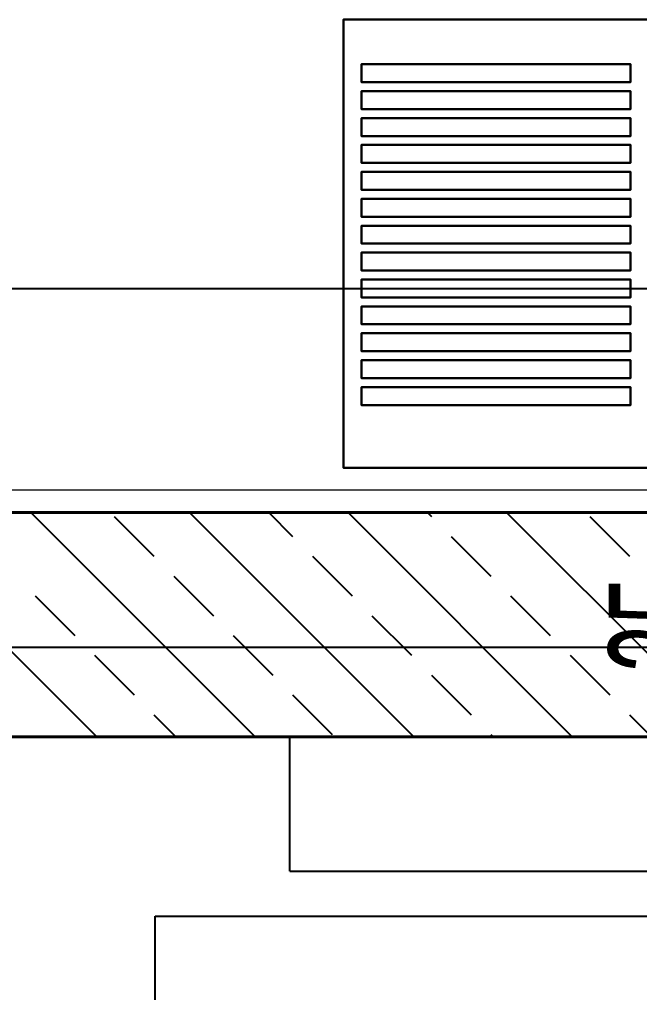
# Model space of a CAD drawing. Header units: inches. Extents: x -7543 to -822, y 102837 to 190349.
# Drawn here: x -831.61291 to -831.59908, y 102836.99773 to 102837.01943 of the extents above; entities that cross this region are included whole.
import ezdxf

# ---------------------------------------------------------------- set-up
doc = ezdxf.new("R2010")
doc.units = ezdxf.units.IN
doc.header["$MEASUREMENT"] = 0
doc.linetypes.add('DASHDOTX2', pattern=[2, 1, -0.5, 0, -0.5])
doc.layers.get('Defpoints').update_dxf_attribs({"lineweight": 25})
for name, color, linetype, lineweight in [('AKS', 1, 'Continuous', 25), ('ICOL', 55, 'Continuous', 25), ('KOLON', 2, 'Continuous', 40), ('SIVA', 150, 'Continuous', 15), ('TARAMA', 8, 'Continuous', 25)]:
    doc.layers.add(name, color=color, linetype=linetype, lineweight=lineweight)
doc.layers.add('ASANSÖR', color=7, linetype='Continuous', lineweight=25, true_color=0xf6e21c)
doc.layers.add('TEFRİŞ', color=7, linetype='Continuous', lineweight=25, true_color=0x78462c)
doc.styles.add('OLCU', font='tromand.shx', dxfattribs={"width": 0.6, "height": 12})

msp = doc.modelspace()

# ---------------------------------------------------------------- linework, layer by layer
at = {"layer": 'AKS', "linetype": 'DASHDOTX2', "ltscale": 10}
for p, q in [((-831.698665, 102837.013431), (-831.328061, 102837.013431)), ((-831.698665, 102837.008431), (-831.328061, 102837.008431)), ((-831.698665, 102837.005431), (-831.328061, 102837.005431))]:
    msp.add_line(p, q, dxfattribs=at)
at = {"layer": 'ASANSÖR'}
for p, q in [((-831.606877, 102837.000431), (-831.606877, 102837.003431)), ((-831.606877, 102837.000431), (-831.589377, 102837.000431)), ((-831.609877, 102836.999431), (-831.584377, 102836.999431)), ((-831.609877, 102836.985431), (-831.609877, 102836.999431))]:
    msp.add_line(p, q, dxfattribs=at)
at = {"layer": 'Defpoints', "color": 6}
msp.add_line((-831.617878, 102837.003431), (-831.575878, 102837.003431), dxfattribs=at)
at = {"layer": 'KOLON'}
for p, q in [((-831.580877, 102837.008431), (-831.617877, 102837.008431)), ((-831.617877, 102837.003431), (-831.580877, 102837.003431))]:
    msp.add_line(p, q, dxfattribs=at)
at = {"layer": 'SIVA'}
msp.add_line((-831.581377, 102837.008931), (-831.618377, 102837.008931), dxfattribs=at)
at = {"layer": 'TARAMA'}
for p, q in [((-831.616183, 102837.008431), (-831.611183, 102837.003431)), ((-831.612648, 102837.008431), (-831.607648, 102837.003431)), ((-831.61079, 102837.008341), (-831.609907, 102837.007457)), ((-831.609112, 102837.008431), (-831.604112, 102837.003431)), ((-831.607344, 102837.008431), (-831.606813, 102837.007899)), ((-831.605577, 102837.008431), (-831.600577, 102837.003431)), ((-831.603809, 102837.008431), (-831.603719, 102837.008341)), ((-831.602041, 102837.008431), (-831.597041, 102837.003431)), ((-831.600184, 102837.008341), (-831.5993, 102837.007457)), ((-831.603277, 102837.007899), (-831.602394, 102837.007016)), ((-831.606371, 102837.007457), (-831.605487, 102837.006574)), ((-831.609465, 102837.007016), (-831.608581, 102837.006132)), ((-831.612558, 102837.006574), (-831.611674, 102837.00569)), ((-831.601952, 102837.006574), (-831.601068, 102837.00569)), ((-831.605045, 102837.006132), (-831.604161, 102837.005248)), ((-831.608139, 102837.00569), (-831.607255, 102837.004806)), ((-831.611232, 102837.005248), (-831.610348, 102837.004364)), ((-831.600626, 102837.005248), (-831.599742, 102837.004364)), ((-831.603719, 102837.004806), (-831.602835, 102837.003922)), ((-831.606813, 102837.004364), (-831.605929, 102837.00348)), ((-831.609907, 102837.003922), (-831.609415, 102837.003431)), ((-831.5993, 102837.003922), (-831.598809, 102837.003431)), ((-831.602394, 102837.00348), (-831.602344, 102837.003431))]:
    msp.add_line(p, q, dxfattribs=at)
at = {"layer": 'TEFRİŞ'}
for points in [[(-831.605677, 102837.009431, -0.000127), (-831.605677, 102837.019431, -0.000127), (-831.605677, 102837.019431), (-831.605677, 102837.009431)], [(-831.605677, 102837.019431, -0.000127), (-831.598877, 102837.019431, -0.000127), (-831.598877, 102837.019431), (-831.605677, 102837.019431)], [(-831.598877, 102837.009431), (-831.598877, 102837.019431), (-831.605677, 102837.019431), (-831.605677, 102837.009431)], [(-831.605277, 102837.018031, -0.000127), (-831.605277, 102837.018431, -0.000127), (-831.605277, 102837.018431, 0.000073), (-831.605277, 102837.018031, 0.000073)], [(-831.605277, 102837.018431, -0.000127), (-831.599277, 102837.018431, -0.000127), (-831.599277, 102837.018431, 0.000073), (-831.605277, 102837.018431, 0.000073)], [(-831.599277, 102837.018031, -0.000127), (-831.599277, 102837.018431, -0.000127), (-831.599277, 102837.018431, 0.000073), (-831.599277, 102837.018031, 0.000073)], [(-831.599277, 102837.018031, -0.000127), (-831.605277, 102837.018031, -0.000127), (-831.605277, 102837.018031, 0.000073), (-831.599277, 102837.018031, 0.000073)], [(-831.605277, 102837.017431, -0.000127), (-831.605277, 102837.017831, -0.000127), (-831.605277, 102837.017831, 0.000073), (-831.605277, 102837.017431, 0.000073)], [(-831.605277, 102837.017831, -0.000127), (-831.599277, 102837.017831, -0.000127), (-831.599277, 102837.017831, 0.000073), (-831.605277, 102837.017831, 0.000073)], [(-831.599277, 102837.017431, -0.000127), (-831.599277, 102837.017831, -0.000127), (-831.599277, 102837.017831, 0.000073), (-831.599277, 102837.017431, 0.000073)], [(-831.599277, 102837.017431, -0.000127), (-831.605277, 102837.017431, -0.000127), (-831.605277, 102837.017431, 0.000073), (-831.599277, 102837.017431, 0.000073)], [(-831.605277, 102837.016831, -0.000127), (-831.605277, 102837.017231, -0.000127), (-831.605277, 102837.017231, 0.000073), (-831.605277, 102837.016831, 0.000073)], [(-831.605277, 102837.017231, -0.000127), (-831.599277, 102837.017231, -0.000127), (-831.599277, 102837.017231, 0.000073), (-831.605277, 102837.017231, 0.000073)], [(-831.599277, 102837.016831, -0.000127), (-831.599277, 102837.017231, -0.000127), (-831.599277, 102837.017231, 0.000073), (-831.599277, 102837.016831, 0.000073)], [(-831.599277, 102837.016831, -0.000127), (-831.605277, 102837.016831, -0.000127), (-831.605277, 102837.016831, 0.000073), (-831.599277, 102837.016831, 0.000073)], [(-831.605277, 102837.016231, -0.000127), (-831.605277, 102837.016631, -0.000127), (-831.605277, 102837.016631, 0.000073), (-831.605277, 102837.016231, 0.000073)], [(-831.605277, 102837.016631, -0.000127), (-831.599277, 102837.016631, -0.000127), (-831.599277, 102837.016631, 0.000073), (-831.605277, 102837.016631, 0.000073)], [(-831.599277, 102837.016231, -0.000127), (-831.599277, 102837.016631, -0.000127), (-831.599277, 102837.016631, 0.000073), (-831.599277, 102837.016231, 0.000073)], [(-831.599277, 102837.016231, -0.000127), (-831.605277, 102837.016231, -0.000127), (-831.605277, 102837.016231, 0.000073), (-831.599277, 102837.016231, 0.000073)], [(-831.605277, 102837.015631, -0.000127), (-831.605277, 102837.016031, -0.000127), (-831.605277, 102837.016031, 0.000073), (-831.605277, 102837.015631, 0.000073)], [(-831.605277, 102837.016031, -0.000127), (-831.599277, 102837.016031, -0.000127), (-831.599277, 102837.016031, 0.000073), (-831.605277, 102837.016031, 0.000073)], [(-831.599277, 102837.015631, -0.000127), (-831.599277, 102837.016031, -0.000127), (-831.599277, 102837.016031, 0.000073), (-831.599277, 102837.015631, 0.000073)], [(-831.599277, 102837.015631, -0.000127), (-831.605277, 102837.015631, -0.000127), (-831.605277, 102837.015631, 0.000073), (-831.599277, 102837.015631, 0.000073)], [(-831.605277, 102837.015031, -0.000127), (-831.605277, 102837.015431, -0.000127), (-831.605277, 102837.015431, 0.000073), (-831.605277, 102837.015031, 0.000073)], [(-831.605277, 102837.015431, -0.000127), (-831.599277, 102837.015431, -0.000127), (-831.599277, 102837.015431, 0.000073), (-831.605277, 102837.015431, 0.000073)], [(-831.599277, 102837.015031, -0.000127), (-831.599277, 102837.015431, -0.000127), (-831.599277, 102837.015431, 0.000073), (-831.599277, 102837.015031, 0.000073)], [(-831.599277, 102837.015031, -0.000127), (-831.605277, 102837.015031, -0.000127), (-831.605277, 102837.015031, 0.000073), (-831.599277, 102837.015031, 0.000073)], [(-831.605277, 102837.014431, -0.000127), (-831.605277, 102837.014831, -0.000127), (-831.605277, 102837.014831, 0.000073), (-831.605277, 102837.014431, 0.000073)], [(-831.605277, 102837.014831, -0.000127), (-831.599277, 102837.014831, -0.000127), (-831.599277, 102837.014831, 0.000073), (-831.605277, 102837.014831, 0.000073)], [(-831.599277, 102837.014431, -0.000127), (-831.599277, 102837.014831, -0.000127), (-831.599277, 102837.014831, 0.000073), (-831.599277, 102837.014431, 0.000073)], [(-831.599277, 102837.014431, -0.000127), (-831.605277, 102837.014431, -0.000127), (-831.605277, 102837.014431, 0.000073), (-831.599277, 102837.014431, 0.000073)], [(-831.605277, 102837.013831, -0.000127), (-831.605277, 102837.014231, -0.000127), (-831.605277, 102837.014231, 0.000073), (-831.605277, 102837.013831, 0.000073)], [(-831.605277, 102837.014231, -0.000127), (-831.599277, 102837.014231, -0.000127), (-831.599277, 102837.014231, 0.000073), (-831.605277, 102837.014231, 0.000073)], [(-831.599277, 102837.013831, -0.000127), (-831.599277, 102837.014231, -0.000127), (-831.599277, 102837.014231, 0.000073), (-831.599277, 102837.013831, 0.000073)], [(-831.599277, 102837.013831, -0.000127), (-831.605277, 102837.013831, -0.000127), (-831.605277, 102837.013831, 0.000073), (-831.599277, 102837.013831, 0.000073)], [(-831.605277, 102837.013231, -0.000127), (-831.605277, 102837.013631, -0.000127), (-831.605277, 102837.013631, 0.000073), (-831.605277, 102837.013231, 0.000073)], [(-831.605277, 102837.013631, -0.000127), (-831.599277, 102837.013631, -0.000127), (-831.599277, 102837.013631, 0.000073), (-831.605277, 102837.013631, 0.000073)], [(-831.599277, 102837.013231, -0.000127), (-831.599277, 102837.013631, -0.000127), (-831.599277, 102837.013631, 0.000073), (-831.599277, 102837.013231, 0.000073)], [(-831.599277, 102837.013231, -0.000127), (-831.605277, 102837.013231, -0.000127), (-831.605277, 102837.013231, 0.000073), (-831.599277, 102837.013231, 0.000073)], [(-831.605277, 102837.012631, -0.000127), (-831.605277, 102837.013031, -0.000127), (-831.605277, 102837.013031, 0.000073), (-831.605277, 102837.012631, 0.000073)], [(-831.605277, 102837.013031, -0.000127), (-831.599277, 102837.013031, -0.000127), (-831.599277, 102837.013031, 0.000073), (-831.605277, 102837.013031, 0.000073)], [(-831.599277, 102837.012631, -0.000127), (-831.599277, 102837.013031, -0.000127), (-831.599277, 102837.013031, 0.000073), (-831.599277, 102837.012631, 0.000073)], [(-831.599277, 102837.012631, -0.000127), (-831.605277, 102837.012631, -0.000127), (-831.605277, 102837.012631, 0.000073), (-831.599277, 102837.012631, 0.000073)], [(-831.605277, 102837.012031, -0.000127), (-831.605277, 102837.012431, -0.000127), (-831.605277, 102837.012431, 0.000073), (-831.605277, 102837.012031, 0.000073)], [(-831.605277, 102837.012431, -0.000127), (-831.599277, 102837.012431, -0.000127), (-831.599277, 102837.012431, 0.000073), (-831.605277, 102837.012431, 0.000073)], [(-831.599277, 102837.012031, -0.000127), (-831.599277, 102837.012431, -0.000127), (-831.599277, 102837.012431, 0.000073), (-831.599277, 102837.012031, 0.000073)], [(-831.599277, 102837.012031, -0.000127), (-831.605277, 102837.012031, -0.000127), (-831.605277, 102837.012031, 0.000073), (-831.599277, 102837.012031, 0.000073)], [(-831.605277, 102837.011431, -0.000127), (-831.605277, 102837.011831, -0.000127), (-831.605277, 102837.011831, 0.000073), (-831.605277, 102837.011431, 0.000073)], [(-831.605277, 102837.011831, -0.000127), (-831.599277, 102837.011831, -0.000127), (-831.599277, 102837.011831, 0.000073), (-831.605277, 102837.011831, 0.000073)], [(-831.599277, 102837.011431, -0.000127), (-831.599277, 102837.011831, -0.000127), (-831.599277, 102837.011831, 0.000073), (-831.599277, 102837.011431, 0.000073)], [(-831.599277, 102837.011431, -0.000127), (-831.605277, 102837.011431, -0.000127), (-831.605277, 102837.011431, 0.000073), (-831.599277, 102837.011431, 0.000073)], [(-831.605277, 102837.010831, -0.000127), (-831.605277, 102837.011231, -0.000127), (-831.605277, 102837.011231, 0.000073), (-831.605277, 102837.010831, 0.000073)], [(-831.605277, 102837.011231, -0.000127), (-831.599277, 102837.011231, -0.000127), (-831.599277, 102837.011231, 0.000073), (-831.605277, 102837.011231, 0.000073)], [(-831.599277, 102837.010831, -0.000127), (-831.599277, 102837.011231, -0.000127), (-831.599277, 102837.011231, 0.000073), (-831.599277, 102837.010831, 0.000073)], [(-831.599277, 102837.010831, -0.000127), (-831.605277, 102837.010831, -0.000127), (-831.605277, 102837.010831, 0.000073), (-831.599277, 102837.010831, 0.000073)], [(-831.598877, 102837.009431, -0.000127), (-831.605677, 102837.009431, -0.000127), (-831.605677, 102837.009431), (-831.598877, 102837.009431)]]:
    msp.add_3dface(points, dxfattribs=at)

# ---------------------------------------------------------------- texts
at = {"layer": 'ICOL', "insert": (-831.59855, 102837.005931), "char_height": 0.0024, "attachment_point": 5, "rotation": 90, "style": 'OLCU'}
msp.add_mtext('\\A1;25', dxfattribs=at)

doc.saveas('drawing.dxf')
